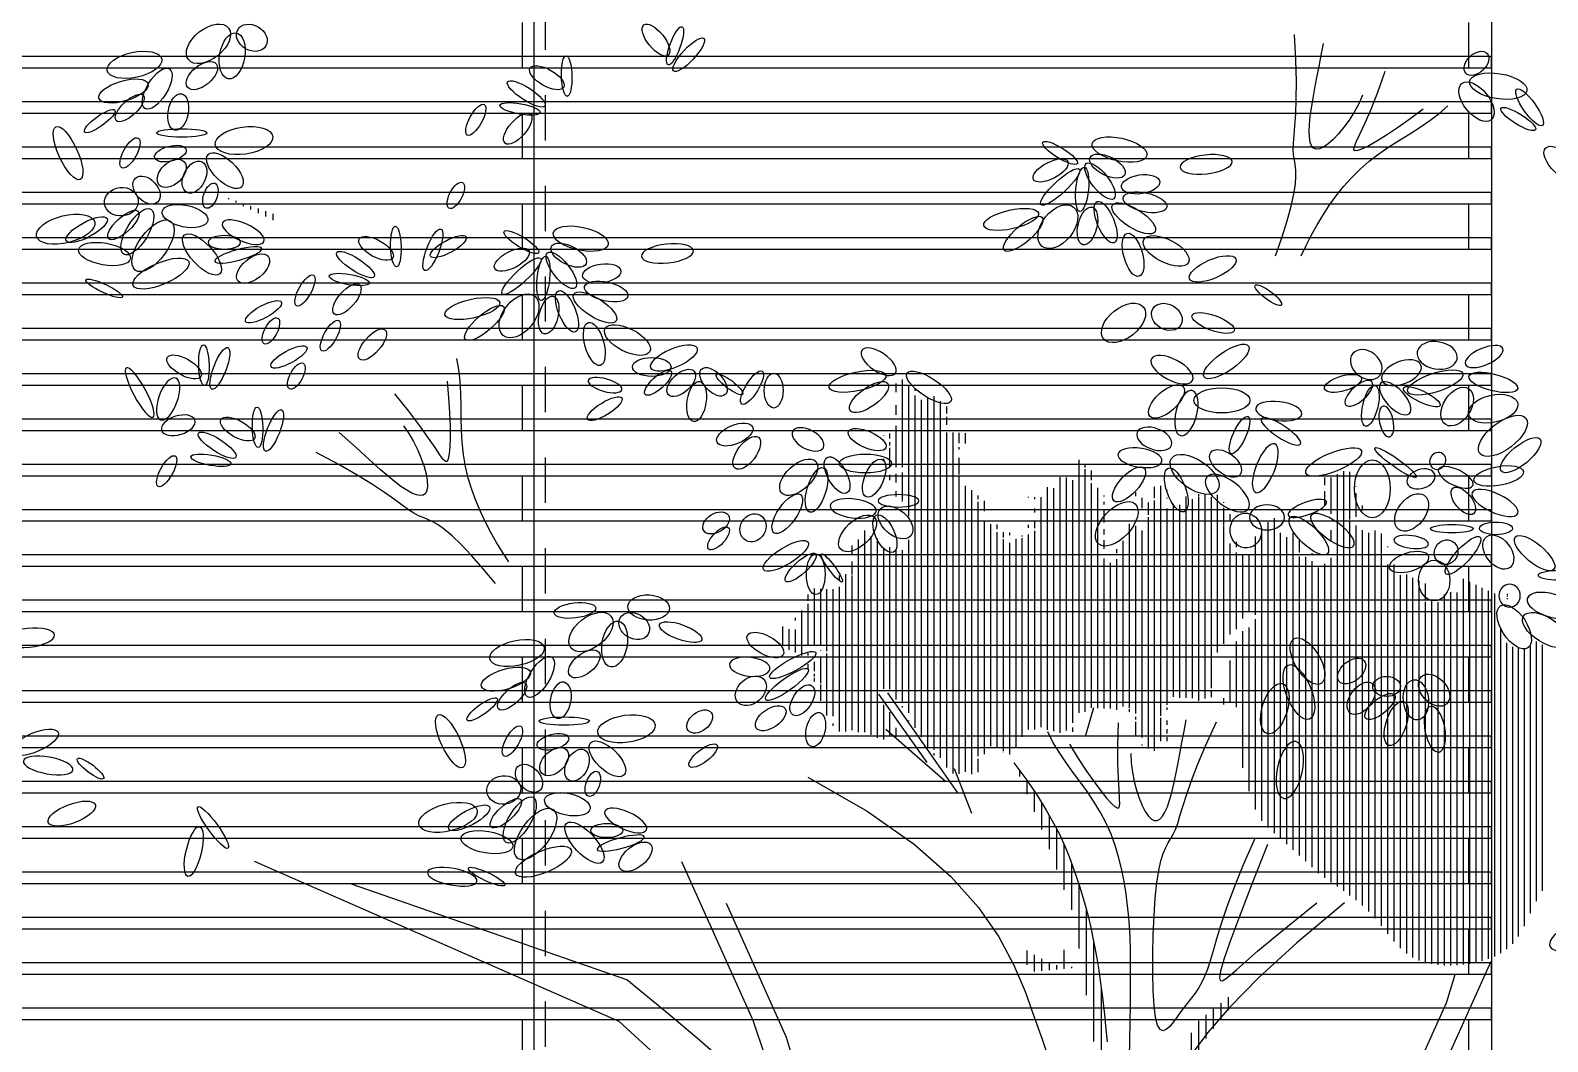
# Model space of a CAD drawing. Header units: millimetres. Extents: x 2056 to 4470, y 1400 to 3101.
# Drawn here: x 2098.763 to 2102.114, y 1444.528 to 1446.76 of the extents above; entities that cross this region are included whole.
import ezdxf

# ---------------------------------------------------------------- set-up
doc = ezdxf.new("R2010")
doc.units = ezdxf.units.MM
doc.linetypes.add('DOT', pattern=[0.25, 0, -0.25])
for name, color, linetype in [('A-253', 253, 'Continuous'), ('A-ANNO-GLAZ', 124, 'Continuous'), ('A-GLAZ', 5, 'Continuous'), ('A-LDSP-TREE', 74, 'Continuous'), ('A-PLAN-2', 4, 'Continuous')]:
    doc.layers.add(name, color=color, linetype=linetype)

# ---------------------------------------------------------------- blocks, each defined once
blk = doc.blocks.new('*X63')
at = {"color": 0}
for p, q in [((197.7, 16.95), (197.7, 17.0074)), ((197.7375, 16.9711), (197.7375, 17.0207)), ((197.6625, 16.929), (197.6625, 16.9863)), ((197.5875, 16.8869), (197.5875, 16.9443)), ((197.625, 16.908), (197.625, 16.9653)), ((197.5125, 16.8449), (197.5125, 16.9022)), ((197.55, 16.8659), (197.55, 16.9232)), ((197.4375, 16.8028), (197.4375, 16.8601)), ((197.475, 16.8238), (197.475, 16.8812)), ((197.3625, 16.7607), (197.3625, 16.8181)), ((197.4, 16.7818), (197.4, 16.8391)), ((197.2875, 16.7187), (197.2875, 16.776)), ((197.325, 16.7397), (197.325, 16.797)), ((197.25, 16.6977), (197.25, 16.755)), ((197.175, 16.6556), (197.175, 16.7129)), ((197.2125, 16.6766), (197.2125, 16.7339)), ((197.1, 16.6135), (197.1, 16.6709)), ((197.1375, 16.6346), (197.1375, 16.6919)), ((197.025, 16.5715), (197.025, 16.6288)), ((197.0625, 16.5925), (197.0625, 16.6498)), ((196.95, 16.5294), (196.95, 16.5867)), ((196.9875, 16.5504), (196.9875, 16.6078)), ((196.875, 16.4873), (196.875, 16.5447)), ((196.9125, 16.5084), (196.9125, 16.5657)), ((196.8375, 16.4663), (196.8375, 16.5236)), ((196.7625, 16.4242), (196.7625, 16.4816)), ((196.8, 16.4453), (196.8, 16.5026)), ((196.6875, 16.3822), (196.6875, 16.4395)), ((196.725, 16.4032), (196.725, 16.4605)), ((196.6125, 16.3401), (196.6125, 16.3974)), ((196.65, 16.3612), (196.65, 16.4185)), ((196.575, 16.3062), (196.575, 16.3739)), ((196.5375, 16.272), (196.5375, 16.3397)), ((196.5, 16.2378), (196.5, 16.3055)), ((196.4625, 16.2036), (196.4625, 16.2713)), ((196.3875, 16.1319), (196.3875, 16.2029)), ((196.425, 16.1694), (196.425, 16.2371)), ((196.35, 16.0938), (196.35, 16.1651)), ((196.3125, 16.0558), (196.3125, 16.127)), ((196.275, 16.0177), (196.275, 16.089)), ((196.2375, 15.9875), (196.2375, 16.0511)), ((196.2, 15.958), (196.2, 16.0216)), ((196.1625, 15.9285), (196.1625, 15.9921)), ((196.0875, 15.8482), (196.0875, 15.9331)), ((196.125, 15.899), (196.125, 15.9626)), ((196.05, 15.7895), (196.05, 15.8824)), ((196.0125, 15.7309), (196.0125, 15.8237)), ((195.975, 15.6722), (195.975, 15.7651)), ((195.9375, 15.6136), (195.9375, 15.7064)), ((195.9, 15.5549), (195.9, 15.6478)), ((195.8625, 15.4963), (195.8625, 15.5891)), ((195.825, 15.4376), (195.825, 15.5305)), ((195.7875, 15.379), (195.7875, 15.4718)), ((195.75, 15.3203), (195.75, 15.4131)), ((195.7125, 15.2617), (195.7125, 15.3545)), ((195.675, 15.203), (195.675, 15.2958)), ((195.6375, 15.1444), (195.6375, 15.2372)), ((195.6, 15.0857), (195.6, 15.1785)), ((195.5625, 15.0271), (195.5625, 15.1199))]:
    blk.add_line(p, q, dxfattribs=at)
blk = doc.blocks.new('E4', base_point=(655.182746, 222.149869))
blk.add_circle((656.700527, 222.149869), 1.51778)
blk = doc.blocks.new('TROPI')
for p, q in [((-2.0799, 8.6579), (-2.0799, 8.6604)), ((-2.0564, 8.6469), (-2.0564, 8.6523)), ((-2.033, 8.6359), (-2.033, 8.6441)), ((-2.0096, 8.6249), (-2.0096, 8.636)), ((-1.9861, 8.6139), (-1.9861, 8.6279)), ((-1.9627, 8.6029), (-1.9627, 8.6198)), ((-1.9392, 8.5919), (-1.9392, 8.6118)), ((0.0265, 8.049), (0.0265, 8.0767)), ((0.0464, 7.8122), (0.0464, 8.0891)), ((0.0663, 7.7058), (0.0663, 8.071)), ((0.0861, 8.0538), (0.0861, 8.0617)), ((0.0265, 7.9776), (0.0265, 8.0083)), ((0.0861, 6.9911), (0.0861, 8.0391)), ((0.106, 8.0222), (0.106, 8.0251)), ((0.106, 6.9616), (0.106, 8.0222)), ((0.1259, 6.9468), (0.1259, 8.0297)), ((0.1458, 8.0291), (0.1458, 8.0365)), ((0.1458, 6.9217), (0.1458, 8.0285)), ((0.1657, 8.0204), (0.1657, 8.0212)), ((0.1657, 6.8967), (0.1657, 8.0204)), ((0.1855, 7.9814), (0.1855, 8.0035)), ((0.1855, 7.9465), (0.1855, 7.9709)), ((-0.0133, 7.9117), (-0.0133, 7.9127)), ((0.0066, 7.903), (0.0066, 7.9193)), ((0.0265, 7.9273), (0.0265, 7.9427)), ((0.0265, 7.8128), (0.0265, 7.9268)), ((0.1855, 6.8656), (0.1855, 7.9221)), ((0.2054, 7.8499), (0.2054, 7.9215)), ((0.2253, 7.8883), (0.2253, 7.9209)), ((0.2452, 7.8877), (0.2452, 7.9203)), ((0.0066, 7.8812), (0.0066, 7.8919)), ((0.0066, 7.8134), (0.0066, 7.8737)), ((0.2253, 7.8686), (0.2253, 7.8757)), ((-0.0133, 7.8352), (-0.0133, 7.8385)), ((0.2054, 6.8472), (0.2054, 7.8482)), ((0.2253, 7.7895), (0.2253, 7.8421)), ((0.603, 7.0384), (0.603, 7.8356)), ((0.6229, 7.8113), (0.6229, 7.8229)), ((0.6229, 7.0414), (0.6229, 7.8061)), ((0.0066, 7.7721), (0.0066, 7.789)), ((0.0265, 7.764), (0.0265, 7.792)), ((0.0464, 7.7086), (0.0464, 7.796)), ((0.2253, 6.8461), (0.2253, 7.7825)), ((0.5434, 6.9832), (0.5434, 7.7811)), ((0.5633, 6.9826), (0.5633, 7.7805)), ((0.5832, 7.0145), (0.5832, 7.7718)), ((0.6428, 7.7782), (0.6428, 7.8018)), ((0.6428, 7.7717), (0.6428, 7.7782)), ((0.6428, 7.0535), (0.6428, 7.7619)), ((1.3585, 7.7723), (1.3585, 7.7731)), ((1.3784, 7.7562), (1.3784, 7.7806)), ((1.3983, 7.666), (1.3983, 7.78)), ((1.4181, 6.4904), (1.4181, 7.7905)), ((1.438, 6.4769), (1.438, 7.7999)), ((1.4579, 7.648), (1.4579, 7.7977)), ((1.4778, 7.7858), (1.4778, 7.7883)), ((0.0265, 7.7199), (0.0265, 7.7367)), ((0.2452, 6.8526), (0.2452, 7.7539)), ((0.2651, 7.7324), (0.2651, 7.7406)), ((0.2651, 6.8449), (0.2651, 7.7324)), ((0.2849, 7.7113), (0.2849, 7.7237)), ((0.444, 7.7169), (0.444, 7.719)), ((0.4639, 7.7113), (0.4639, 7.7184)), ((0.4838, 7.7096), (0.4838, 7.7178)), ((0.4838, 6.9931), (0.4838, 7.7096)), ((0.5036, 6.9925), (0.5036, 7.7497)), ((0.5235, 6.98), (0.5235, 7.7465)), ((0.6627, 7.7336), (0.6627, 7.7471)), ((0.6627, 7.5903), (0.6627, 7.7326)), ((0.6826, 7.72), (0.6826, 7.723)), ((0.782, 7.7212), (0.782, 7.7333)), ((0.8018, 7.6843), (0.8018, 7.7164)), ((0.8416, 7.7152), (0.8416, 7.7506)), ((0.8615, 7.0289), (0.8615, 7.7543)), ((0.8814, 7.7385), (0.8814, 7.7416)), ((0.8814, 7.714), (0.8814, 7.7164)), ((0.941, 7.0853), (0.941, 7.7204)), ((0.9609, 7.0847), (0.9609, 7.7117)), ((0.9808, 7.72), (0.9808, 7.7274)), ((0.9808, 7.076), (0.9808, 7.7185)), ((1.0006, 7.0835), (1.0006, 7.7268)), ((1.0205, 7.116), (1.0205, 7.718)), ((1.0404, 7.693), (1.0404, 7.7256)), ((1.3784, 7.6924), (1.3784, 7.7372)), ((1.4778, 7.7518), (1.4778, 7.7532)), ((1.4778, 7.6562), (1.4778, 7.7296)), ((0.0464, 7.7047), (0.0464, 7.7064)), ((0.0663, 7.6584), (0.0663, 7.7058)), ((0.2849, 6.9013), (0.2849, 7.7034)), ((0.3048, 7.6743), (0.3048, 7.7068)), ((0.4639, 7.6695), (0.4639, 7.6822)), ((0.6826, 7.6955), (0.6826, 7.7037)), ((0.6826, 7.6386), (0.6826, 7.6793)), ((0.8018, 7.6838), (0.8018, 7.6843)), ((0.8018, 7.6833), (0.8018, 7.6838)), ((0.8217, 7.6622), (0.8217, 7.7013)), ((0.8416, 6.9183), (0.8416, 7.7071)), ((0.8814, 7.0635), (0.8814, 7.6828)), ((0.9012, 7.0883), (0.9012, 7.6972)), ((0.9211, 7.0859), (0.9211, 7.6939)), ((1.0404, 7.2289), (1.0404, 7.693)), ((1.0603, 7.7006), (1.0603, 7.7027)), ((1.0603, 7.6296), (1.0603, 7.6843)), ((1.0802, 7.643), (1.0802, 7.6649)), ((1.4977, 7.6757), (1.4977, 7.6917)), ((-0.0729, 6.9771), (-0.0729, 7.6131)), ((0.3048, 6.9083), (0.3048, 7.6402)), ((0.3247, 6.9327), (0.3247, 7.6329)), ((0.3446, 7.6242), (0.3446, 7.6324)), ((0.3446, 7.6173), (0.3446, 7.6242)), ((0.444, 7.6212), (0.444, 7.6311)), ((0.4639, 7.6207), (0.4639, 7.6435)), ((0.4639, 6.9855), (0.4639, 7.6118)), ((0.6826, 7.6008), (0.6826, 7.6169)), ((0.7621, 7.0539), (0.7621, 7.6336)), ((0.782, 7.0358), (0.782, 7.6274)), ((0.8018, 6.9603), (0.8018, 7.6132)), ((0.8217, 6.926), (0.8217, 7.6556)), ((1.0603, 7.6028), (1.0603, 7.6273)), ((1.1796, 6.6979), (1.1796, 7.6201)), ((1.1994, 6.6772), (1.1994, 7.6398)), ((1.2193, 6.6593), (1.2193, 7.6523)), ((1.3983, 7.5816), (1.3983, 7.6136)), ((1.4579, 6.4627), (1.4579, 7.6416)), ((1.4778, 6.4475), (1.4778, 7.6289)), ((1.4977, 6.4309), (1.4977, 7.6142)), ((1.5374, 6.391), (1.5374, 7.613)), ((-0.1127, 7.5354), (-0.1127, 7.5661)), ((-0.0928, 6.9777), (-0.0928, 7.5848)), ((-0.053, 6.9684), (-0.053, 7.5954)), ((-0.0331, 7.1088), (-0.0331, 7.5877)), ((0.0663, 7.0381), (0.0663, 7.5837)), ((0.3446, 6.9266), (0.3446, 7.6079)), ((0.3645, 7.591), (0.3645, 7.6073)), ((0.3645, 6.9187), (0.3645, 7.5853)), ((0.3844, 7.5986), (0.3844, 7.6067)), ((0.3844, 6.9065), (0.3844, 7.5742)), ((0.4042, 6.9303), (0.4042, 7.5865)), ((0.4241, 7.5942), (0.4241, 7.5974)), ((0.4241, 6.9623), (0.4241, 7.5893)), ((0.444, 6.9861), (0.444, 7.6002)), ((0.6627, 7.0529), (0.6627, 7.5903)), ((0.6826, 7.5552), (0.6826, 7.5824)), ((0.7422, 7.0584), (0.7422, 7.5807)), ((1.0603, 7.2557), (1.0603, 7.6028)), ((1.0802, 7.2847), (1.0802, 7.5725)), ((1.1, 7.5609), (1.1, 7.5772)), ((1.1597, 7.551), (1.1597, 7.594)), ((1.2392, 6.6416), (1.2392, 7.6054)), ((1.2591, 6.624), (1.2591, 7.5924)), ((1.279, 6.6064), (1.279, 7.6045)), ((1.2989, 7.5437), (1.2989, 7.5838)), ((1.5175, 6.4123), (1.5175, 7.6055)), ((1.5573, 6.3668), (1.5573, 7.6032)), ((-0.0133, 7.1138), (-0.0133, 7.5569)), ((0.0066, 7.1132), (0.0066, 7.561)), ((0.0265, 7.08), (0.0265, 7.5496)), ((0.0464, 7.0752), (0.0464, 7.5508)), ((0.6826, 7.0523), (0.6826, 7.5246)), ((0.7223, 7.5411), (0.7223, 7.5541)), ((0.7223, 7.0481), (0.7223, 7.5229)), ((1.1, 7.3018), (1.1, 7.5441)), ((1.1199, 7.3356), (1.1199, 7.5368)), ((1.1398, 7.3562), (1.1398, 7.5353)), ((1.1597, 7.3475), (1.1597, 7.551)), ((1.2989, 6.5887), (1.2989, 7.5306)), ((1.3187, 6.5705), (1.3187, 7.5304)), ((1.3386, 7.5375), (1.3386, 7.5416)), ((1.3386, 6.5517), (1.3386, 7.5164)), ((1.3983, 6.5037), (1.3983, 7.5267)), ((1.5772, 7.5608), (1.5772, 7.563)), ((-0.1524, 7.4541), (-0.1524, 7.4707)), ((-0.1325, 6.9789), (-0.1325, 7.4756)), ((-0.1127, 7.4748), (-0.1127, 7.5157)), ((-0.1127, 6.9839), (-0.1127, 7.4707)), ((0.7024, 7.0517), (0.7024, 7.5116)), ((1.3585, 6.5332), (1.3585, 7.4962)), ((1.3784, 6.5175), (1.3784, 7.5079)), ((1.5772, 6.3414), (1.5772, 7.506)), ((1.5971, 6.3172), (1.5971, 7.5054)), ((1.6169, 6.2965), (1.6169, 7.4718)), ((1.6368, 6.2797), (1.6368, 7.4747)), ((-0.2319, 7.2506), (-0.2319, 7.4297)), ((-0.2121, 7.25), (-0.2121, 7.4291)), ((-0.1922, 7.2331), (-0.1922, 7.4285)), ((-0.1723, 7.0276), (-0.1723, 7.4279)), ((-0.1524, 6.9795), (-0.1524, 7.4355)), ((1.6567, 6.2666), (1.6567, 7.4641)), ((1.6766, 6.2572), (1.6766, 7.4542)), ((1.6965, 7.3923), (1.6965, 7.4462)), ((1.8157, 6.2445), (1.8157, 7.4611)), ((1.8356, 6.247), (1.8356, 7.4517)), ((1.8555, 6.2512), (1.8555, 7.4422)), ((1.8754, 6.2562), (1.8754, 7.4328)), ((1.8953, 6.2623), (1.8953, 7.4233)), ((-0.2518, 7.3918), (-0.2518, 7.4112)), ((-0.2518, 7.2512), (-0.2518, 7.3815)), ((1.6965, 6.2509), (1.6965, 7.3885)), ((1.7163, 6.2464), (1.7163, 7.3924)), ((1.7362, 6.2432), (1.7362, 7.3873)), ((1.7561, 6.2421), (1.7561, 7.4111)), ((1.776, 6.2417), (1.776, 7.4186)), ((1.7959, 6.2425), (1.7959, 7.4171)), ((1.8754, 7.3668), (1.8754, 7.375)), ((1.9151, 6.2705), (1.9151, 7.4139)), ((1.9549, 7.4106), (1.9549, 7.4133)), ((1.9549, 7.4052), (1.9549, 7.4077)), ((1.9549, 7.397), (1.9549, 7.3993)), ((-0.2916, 7.3294), (-0.2916, 7.338)), ((-0.2717, 7.3495), (-0.2717, 7.3609)), ((-0.2717, 7.3088), (-0.2717, 7.3495)), ((1.1597, 6.7335), (1.1597, 7.3336)), ((1.8157, 7.3279), (1.8157, 7.3442)), ((1.8157, 7.3204), (1.8157, 7.327)), ((1.8356, 7.311), (1.8356, 7.3354)), ((1.8555, 7.3511), (1.8555, 7.3538)), ((1.8555, 7.3104), (1.8555, 7.3276)), ((-0.3313, 7.278), (-0.3313, 7.3105)), ((-0.3313, 7.2535), (-0.3313, 7.278)), ((-0.3115, 7.2448), (-0.3115, 7.3018)), ((-0.2916, 7.2279), (-0.2916, 7.3012)), ((-0.2717, 7.2192), (-0.2717, 7.3088)), ((1.1199, 6.8644), (1.1199, 7.2961)), ((1.1398, 6.7917), (1.1398, 7.3071)), ((1.7362, 7.2758), (1.7362, 7.2958)), ((1.9339, 6.2804), (1.9339, 7.303)), ((-0.3115, 7.2367), (-0.3115, 7.2448)), ((-0.2121, 7.2337), (-0.2121, 7.2352)), ((1.1, 7.0561), (1.1, 7.2634)), ((1.3585, 7.2438), (1.3585, 7.252)), ((1.6965, 7.2256), (1.6965, 7.2565)), ((1.7163, 7.2496), (1.7163, 7.2497)), ((1.7163, 7.2331), (1.7163, 7.2396)), ((1.9526, 6.293), (1.9526, 7.2587)), ((1.9714, 6.3098), (1.9714, 7.2468)), ((1.9901, 6.3327), (1.9901, 7.2425)), ((2.0089, 6.3655), (2.0089, 7.2383)), ((2.0276, 6.4067), (2.0276, 7.2477)), ((2.0464, 6.4449), (2.0464, 7.2628)), ((2.0651, 6.477), (2.0651, 7.2521)), ((-0.2518, 7.2186), (-0.2518, 7.2267)), ((-0.2518, 7.1758), (-0.2518, 7.192)), ((-0.2319, 7.1692), (-0.2319, 7.1987)), ((-0.2121, 7.1314), (-0.2121, 7.2144)), ((-0.1922, 7.0703), (-0.1922, 7.225)), ((1.0802, 7.073), (1.0802, 7.2033)), ((1.3585, 7.2106), (1.3585, 7.2159)), ((1.6368, 7.1704), (1.6368, 7.1867)), ((-0.2319, 7.1529), (-0.2319, 7.161)), ((-0.2319, 7.1366), (-0.2319, 7.149)), ((1.5573, 7.1668), (1.5573, 7.1727)), ((-0.2319, 7.1105), (-0.2319, 7.1122)), ((-0.2319, 7.0877), (-0.2319, 7.09)), ((-0.2121, 7.0759), (-0.2121, 7.1279)), ((-0.0331, 6.9678), (-0.0331, 7.1062)), ((0.1241, 6.8817), (-0.0288, 7.097)), ((0.2206, 6.786), (-0.0006, 7.1014)), ((1.0205, 7.0872), (1.0205, 7.1073)), ((-0.1922, 7.0295), (-0.1922, 7.0703)), ((-0.0133, 6.9539), (-0.0133, 7.063)), ((0.0066, 7.0236), (0.0066, 7.0399)), ((0.0464, 7.055), (0.0464, 7.0596)), ((0.6491, 7.0535), (0.6235, 6.967)), ((0.7621, 7.0418), (0.7621, 7.0499)), ((0.8814, 7.0477), (0.8814, 7.0545)), ((1.0603, 7.0649), (1.0603, 7.0841)), ((1.1597, 7.0601), (1.1597, 7.0625)), ((-0.1723, 6.9968), (-0.1723, 7.0045)), ((0.0066, 6.9666), (0.0066, 7.0236)), ((0.0265, 6.9621), (0.0265, 6.9904)), ((0.0663, 7.0122), (0.0663, 7.0137)), ((0.5036, 6.9843), (0.5036, 6.9925)), ((0.5832, 7.0064), (0.5832, 7.0145)), ((0.5832, 6.9788), (0.5832, 6.9922)), ((0.782, 7.0168), (0.782, 7.0252)), ((0.782, 6.9679), (0.782, 7.0094)), ((0.8615, 6.9492), (0.8615, 7.0225)), ((0.8814, 7.0002), (0.8814, 7.0138)), ((-0.0331, 6.9597), (-0.0331, 6.9678)), ((0.1814, 6.8214), (-0.0067, 6.9861)), ((0.0464, 6.9648), (0.0464, 6.9654)), ((0.1259, 6.9305), (0.1259, 6.9468)), ((0.5434, 6.975), (0.5434, 6.9832)), ((0.8814, 6.9731), (0.8814, 6.9862)), ((0.8814, 6.9486), (0.8814, 6.961)), ((0.1458, 6.904), (0.1458, 6.9109)), ((0.3645, 6.9138), (0.3645, 6.9152)), ((0.8018, 6.9347), (0.8018, 6.938)), ((0.2649, 6.7207), (0.2106, 6.8621)), ((0.2849, 6.851), (0.2849, 6.8932)), ((0.3978, 6.8808), (0.438, 6.8256)), ((0.4158, 6.8379), (0.4158, 6.8561)), ((-0.2527, 6.8349), (-0.0657, 6.728)), ((0.438, 6.8256), (0.4717, 6.7761)), ((0.4392, 6.782), (0.4392, 6.8238)), ((0.4627, 6.7261), (0.4627, 6.7893)), ((0.4717, 6.7761), (0.4998, 6.7313)), ((0.4861, 6.6702), (0.4861, 6.7531)), ((-0.0657, 6.728), (0.0828, 6.6237)), ((0.4998, 6.7313), (0.523, 6.6906)), ((0.5095, 6.6084), (0.5095, 6.7142)), ((0.523, 6.6906), (0.5422, 6.6531)), ((0.533, 6.5445), (0.533, 6.6711)), ((0.0828, 6.6237), (0.1982, 6.5225)), ((0.5422, 6.6531), (0.5582, 6.6182)), ((0.5564, 6.4806), (0.5564, 6.6221)), ((0.5582, 6.6182), (0.5718, 6.5849)), ((-0.6516, 6.5695), (-0.4265, 6.0694)), ((0.5718, 6.5849), (0.5839, 6.5526)), ((0.5798, 6.4168), (0.5798, 6.5634)), ((0.1982, 6.5225), (0.2856, 6.4249)), ((0.5839, 6.5526), (0.595, 6.5205)), ((0.595, 6.5205), (0.6054, 6.4886)), ((-0.8238, 6.1966), (-1.6927, 6.4984)), ((0.6033, 6.2948), (0.6033, 6.4952)), ((0.6054, 6.4886), (0.6151, 6.4567)), ((-0.5108, 6.4383), (-0.3207, 6.0161)), ((0.2856, 6.4249), (0.3504, 6.3315)), ((0.6151, 6.4567), (0.6241, 6.4248)), ((0.6241, 6.4248), (0.6324, 6.393)), ((0.6267, 6.1484), (0.6267, 6.4149)), ((0.6324, 6.393), (0.6401, 6.3611)), ((0.7639, 6.3314), (0.7619, 6.368)), ((0.3504, 6.3315), (0.3976, 6.2427)), ((0.6401, 6.3611), (0.6471, 6.3292)), ((0.6471, 6.3292), (0.6534, 6.2971)), ((0.7651, 6.2935), (0.7639, 6.3314)), ((0.8355, 6.2775), (0.8369, 6.3386)), ((0.4392, 6.244), (0.4392, 6.2887)), ((0.4627, 6.2226), (0.4627, 6.2753)), ((0.5564, 6.2311), (0.5564, 6.2905)), ((0.6502, 6.002), (0.6502, 6.3137)), ((0.6534, 6.2971), (0.6592, 6.265)), ((0.7657, 6.2536), (0.7651, 6.2935)), ((0.8355, 6.2179), (0.8355, 6.2775)), ((0.3976, 6.2427), (0.4327, 6.1592)), ((0.4861, 6.2247), (0.4861, 6.2625)), ((0.5095, 6.2268), (0.5095, 6.251)), ((0.533, 6.229), (0.533, 6.2431)), ((0.5798, 6.2332), (0.5798, 6.2379)), ((0.6592, 6.265), (0.6644, 6.233)), ((0.6644, 6.233), (0.6691, 6.2015)), ((0.7658, 6.2111), (0.7657, 6.2536)), ((1.9018, 6.2543), (1.6767, 5.7542)), ((-0.7003, 6.0955), (-0.8238, 6.1966)), ((0.6691, 6.2015), (0.6733, 6.1708)), ((0.7656, 6.1655), (0.7658, 6.2111)), ((0.837, 6.1627), (0.8355, 6.2179)), ((1.7886, 6.2126), (1.761, 6.1232)), ((0.4327, 6.1592), (0.4608, 6.0814)), ((0.6733, 6.1708), (0.677, 6.1413)), ((0.6736, 5.8566), (0.6736, 6.1682)), ((0.677, 6.1413), (0.6803, 6.1132)), ((0.7651, 6.1161), (0.7656, 6.1655)), ((0.8401, 6.115), (0.837, 6.1627)), ((1.0746, 6.1007), (1.0746, 6.1419)), ((-0.6022, 6.0127), (-0.7003, 6.0955)), ((0.4608, 6.0814), (0.4862, 6.0091)), ((0.6803, 6.1132), (0.6832, 6.0869)), ((0.6832, 6.0869), (0.6858, 6.0627)), ((0.7644, 6.0627), (0.7651, 6.1161)), ((0.8447, 6.0777), (0.8401, 6.115)), ((1.0043, 6.0115), (1.0043, 6.0862)), ((1.0277, 6.042), (1.0277, 6.1047)), ((1.0512, 6.0714), (1.0512, 6.1233)), ((1.761, 6.1232), (1.5709, 5.7009)), ((-0.4265, 6.0694), (-0.3891, 5.9602)), ((0.6858, 6.0627), (0.6881, 6.0408)), ((0.6881, 6.0408), (0.6902, 6.0205)), ((0.7635, 6.0072), (0.7644, 6.0627)), ((0.8511, 6.053), (0.8447, 6.0777)), ((0.859, 6.0396), (0.8511, 6.053)), ((0.8681, 6.0359), (0.859, 6.0396)), ((0.8782, 6.0399), (0.8681, 6.0359)), ((0.9808, 5.9747), (0.9808, 6.0676)), ((-0.5263, 5.9468), (-0.6022, 6.0127)), ((-0.3207, 6.0161), (-0.3025, 5.9531)), ((0.4862, 6.0091), (0.5095, 5.9397)), ((0.6902, 6.0205), (0.6923, 6.0013)), ((0.7622, 5.9518), (0.7635, 6.0072)), ((0.9574, 5.938), (0.9574, 6.0298))]:
    blk.add_line(p, q)
for points in [[(1.2231, 8.4794), (1.2425, 8.536), (1.2593, 8.589), (1.2723, 8.6357), (1.2809, 8.674), (1.2856, 8.7047), (1.2873, 8.7293), (1.2867, 8.7493), (1.2848, 8.7664), (1.2824, 8.7819), (1.2802, 8.7974), (1.2791, 8.8144), (1.2797, 8.8345), (1.2816, 8.859), (1.2842, 8.8893), (1.2866, 8.9268), (1.2884, 8.973), (1.2888, 9.0291), (1.2872, 9.0966), (1.2828, 9.1768)], [(1.4977, 8.9852), (1.4857, 8.9583), (1.4714, 8.9321), (1.4556, 8.9072), (1.4388, 8.8841), (1.4216, 8.8635), (1.4047, 8.8459), (1.3887, 8.8318), (1.3742, 8.8218), (1.3618, 8.8164), (1.3515, 8.8154), (1.3433, 8.8188), (1.337, 8.8262), (1.3326, 8.8376), (1.33, 8.8526), (1.3292, 8.8712), (1.3301, 8.893), (1.3326, 8.9179), (1.3365, 8.9456), (1.3415, 8.9756), (1.3473, 9.0077), (1.3537, 9.0413), (1.3605, 9.0763), (1.3674, 9.1121), (1.3741, 9.1485)], [(1.689, 8.9411), (1.6464, 8.9098), (1.6076, 8.8826), (1.573, 8.8595), (1.5428, 8.8407), (1.5174, 8.8262), (1.4971, 8.8162), (1.4822, 8.8107), (1.473, 8.8098), (1.4696, 8.8139), (1.4718, 8.8236), (1.4788, 8.8402), (1.4903, 8.8646), (1.5056, 8.8979), (1.5243, 8.941), (1.5457, 8.9951), (1.5693, 9.0612)], [(1.3036, 8.4792), (1.3193, 8.5115), (1.3359, 8.5433), (1.3535, 8.575), (1.3724, 8.6065), (1.3927, 8.6375), (1.4145, 8.6678), (1.4378, 8.6972), (1.4628, 8.7254), (1.4897, 8.7521), (1.5184, 8.7772), (1.549, 8.8005), (1.581, 8.8223), (1.6137, 8.8432), (1.6466, 8.8638), (1.6789, 8.8845), (1.7101, 8.9058), (1.7395, 8.9282), (1.7664, 8.9523)], [(-1.1965, 7.5145), (-1.2159, 7.5447), (-1.2345, 7.5754), (-1.2524, 7.6069), (-1.2695, 7.6394), (-1.2855, 7.6729), (-1.3001, 7.7072), (-1.313, 7.7424), (-1.3241, 7.7785), (-1.3331, 7.8153), (-1.3395, 7.8529), (-1.3435, 7.8911), (-1.3455, 7.9298), (-1.3464, 7.9686), (-1.3469, 8.0074), (-1.3478, 8.0457), (-1.3498, 8.0834), (-1.3537, 8.1202), (-1.3603, 8.1558)], [(-1.391, 8.0838), (-1.3863, 8.0311), (-1.3832, 7.9838), (-1.3815, 7.9423), (-1.3811, 7.9067), (-1.3819, 7.8775), (-1.3839, 7.8549), (-1.387, 7.8393), (-1.391, 7.831), (-1.3962, 7.8303), (-1.4034, 7.8372), (-1.4139, 7.8518), (-1.4288, 7.8743), (-1.4493, 7.9046), (-1.4765, 7.943), (-1.5116, 7.9894), (-1.5557, 8.0439)], [(-1.528, 7.9432), (-1.5112, 7.919), (-1.4963, 7.8932), (-1.4832, 7.8667), (-1.4723, 7.8404), (-1.4636, 7.815), (-1.4573, 7.7914), (-1.4535, 7.7704), (-1.4525, 7.7529), (-1.4543, 7.7394), (-1.4589, 7.7302), (-1.4661, 7.7248), (-1.4757, 7.7233), (-1.4877, 7.7255), (-1.5019, 7.7311), (-1.5181, 7.74), (-1.5363, 7.7522), (-1.5563, 7.7672), (-1.5779, 7.7849), (-1.601, 7.8048), (-1.6253, 7.8264), (-1.6507, 7.8494), (-1.6771, 7.8734), (-1.7041, 7.8979), (-1.7317, 7.9225)], [(-1.2384, 7.4458), (-1.2767, 7.4918), (-1.3134, 7.5337), (-1.3465, 7.569), (-1.3747, 7.5963), (-1.3985, 7.6163), (-1.4187, 7.6305), (-1.4361, 7.6404), (-1.4516, 7.6477), (-1.4662, 7.6536), (-1.4805, 7.6598), (-1.4957, 7.6678), (-1.5125, 7.6787), (-1.5324, 7.6931), (-1.557, 7.711), (-1.5878, 7.7326), (-1.6263, 7.7581), (-1.674, 7.7876), (-1.7325, 7.8212), (-1.8034, 7.8592)], [(0.5725, 6.939), (0.6007, 6.8942), (0.6268, 6.8547), (0.6506, 6.8205), (0.6718, 6.7919), (0.6901, 6.7692), (0.7053, 6.7524), (0.7172, 6.7419), (0.7254, 6.7377), (0.73, 6.7402), (0.7316, 6.7501), (0.7311, 6.7681), (0.7294, 6.795), (0.7273, 6.8315), (0.7258, 6.8785), (0.7257, 6.9367), (0.7279, 7.0069)], [(0.7667, 6.9099), (0.768, 6.8804), (0.7717, 6.8509), (0.7773, 6.8219), (0.7845, 6.7943), (0.7929, 6.7688), (0.8022, 6.7462), (0.8119, 6.7272), (0.8217, 6.7126), (0.8313, 6.703), (0.8405, 6.6984), (0.8494, 6.6985), (0.858, 6.7031), (0.8663, 6.7121), (0.8742, 6.7251), (0.8817, 6.7421), (0.8889, 6.7627), (0.8957, 6.7868), (0.9022, 6.814), (0.9086, 6.8438), (0.9149, 6.8757), (0.9212, 6.9094), (0.9277, 6.9444), (0.9344, 6.9803), (0.9414, 7.0166)], [(0.8369, 6.3386), (0.8396, 6.3984), (0.8434, 6.4539), (0.8484, 6.5021), (0.8545, 6.5409), (0.8613, 6.5712), (0.8688, 6.5947), (0.8766, 6.6132), (0.8846, 6.6283), (0.8926, 6.6418), (0.9003, 6.6555), (0.9075, 6.6709), (0.9143, 6.6898), (0.9215, 6.7133), (0.9302, 6.7425), (0.9417, 6.7783), (0.9569, 6.8219), (0.9771, 6.8742), (1.0034, 6.9364), (1.0368, 7.0095)], [(0.7619, 6.368), (0.7591, 6.4038), (0.7554, 6.4394), (0.7506, 6.4754), (0.7445, 6.5116), (0.737, 6.5479), (0.7279, 6.5841), (0.7169, 6.62), (0.704, 6.6554), (0.6888, 6.6901), (0.6712, 6.7239), (0.6513, 6.7568), (0.6295, 6.7888), (0.6067, 6.8203), (0.5837, 6.8515), (0.5612, 6.8825), (0.54, 6.9138), (0.5208, 6.9454), (0.5046, 6.9778)], [(1.1586, 6.6442), (1.1213, 6.5591), (1.0916, 6.4859), (1.0684, 6.4234), (1.0505, 6.3703), (1.0367, 6.3256), (1.0258, 6.2881), (1.0167, 6.2566), (1.0082, 6.23), (0.9992, 6.2071), (0.9897, 6.1874), (0.9797, 6.17), (0.9693, 6.1544), (0.9584, 6.1399), (0.9473, 6.1258), (0.9358, 6.1114), (0.9241, 6.0962), (0.9123, 6.0798), (0.9006, 6.0637), (0.8891, 6.0498), (0.8782, 6.0399)], [(1.1981, 6.623), (1.1464, 6.4928), (1.1071, 6.3912), (1.0788, 6.3147), (1.06, 6.2601), (1.0496, 6.224), (1.0462, 6.2032), (1.0484, 6.1942), (1.0549, 6.1937), (1.0648, 6.1992), (1.0793, 6.2105), (1.1001, 6.2284), (1.1286, 6.2534), (1.1666, 6.2863), (1.2156, 6.3277), (1.2774, 6.3783), (1.3534, 6.4387)], [(-1.9994, 6.5705), (-0.8493, 6.0658), (-0.6101, 5.8475), (-0.4246, 5.6593), (-0.2286, 5.5052), (0.5684, 4.5404)], [(1.4408, 6.4387), (1.2902, 6.3129), (1.1705, 6.2038), (1.0778, 6.1097), (1.0079, 6.0291), (0.9568, 5.9604), (0.9203, 5.9021), (0.8946, 5.8526), (0.8754, 5.8103)]]:
    blk.add_lwpolyline(points)
at = {"zscale": 0.01988043750000001}
for p, xscale, yscale, rotation in [((-2.0803, 9.1972), 0.05310647353068751, 0.0313247306295, 218.1837589999981), ((-2.0513, 9.192), 0.03379503403237501, 0.02610394881806251, 330.026235999998), ((-0.6932, 9.1117), 0.04023218053181252, 0.01740261929175001, 128.8906472191145), ((-0.6936, 9.0808), 0.04224378260025002, 0.01087664699756251, 69.8299142191145), ((-2.0562, 9.1815), 0.04827862856643751, 0.02610394881806251, 260.163373999998), ((-0.6764, 9.0617), 0.04626700661756251, 0.01305196446881251, 46.96895821911455), ((-2.2911, 9.0997), 0.05793433837537502, 0.0261039488180625, 192.2038209999981), ((-2.1189, 9.0841), 0.03862289887706252, 0.02088314712618751, 219.0434519999981), ((-1.0117, 8.9818), 0.04224378260025002, 0.01087664699756251, 91.61601113788166), ((1.8233, 9.0548), 0.03017413042875, 0.01957795664343751, 42.82754099999804), ((-2.3346, 9.0214), 0.0531064735306875, 0.02088314712618751, 196.4320429999981), ((-2.267, 9.0684), 0.04827862856643751, 0.02088314712618751, 238.346497999998), ((-1.0228, 9.0106), 0.04023218053181252, 0.01740261929175001, 150.6767441378817), ((1.8354, 9.0287), 0.06034828073793751, 0.0261039488180625, 350.7864089999981), ((-2.3491, 8.9849), 0.03862289887706251, 0.01566236531475, 222.827540999998), ((-1.0819, 8.9515), 0.04626700661756251, 0.01305196446881251, 147.2117459187653), ((1.8112, 9.0222), 0.04827862856643751, 0.02610394881806251, 308.7100689999981), ((2.0653, 8.8897), 0.04626700661756251, 0.0130519644688125, 125.4256489999981), ((-2.2284, 8.9901), 0.03862289887706251, 0.02088314712618751, 259.5216839999981), ((-1.2737, 8.9557), 0.03620895651450001, 0.0130519644688125, 240.976609999998), ((-1.0976, 8.9312), 0.04224378260025002, 0.0108766469975625, 170.0727019187653), ((2.0432, 8.8766), 0.04224378260025002, 0.01087664699756251, 148.2866049999981), ((-2.4392, 8.9379), 0.03862289887706252, 0.0104415835033125, 215.7887719999981), ((-1.1281, 8.9261), 0.04023218053181252, 0.01740261929175001, 229.1334349187653), ((-2.6251, 8.8861), 0.06034828073793751, 0.01957795664343752, 294.814358999998), ((-2.3652, 8.8504), 0.035404315687125, 0.01392211133775, 240.976609999998), ((-2.1483, 8.8665), 0.0523018327033125, 0.008701309645875002, 179.999999999998), ((-2.1222, 8.8296), 0.06034828073793752, 0.02827926628931251, 8.028634999998038), ((0.6441, 8.8327), 0.05833665878906252, 0.02392861146637501, 347.7961789999981), ((-2.2139, 8.8139), 0.033795034032375, 0.01566236531475, 194.438522999998), ((-2.1447, 8.7982), 0.04827862856643751, 0.02262342098362501, 316.213825999998), ((0.5979, 8.7696), 0.04224378260025002, 0.01087664699756251, 148.2866049999981), ((0.6381, 8.7892), 0.04023218053181252, 0.01957795664343752, 333.4761320000096), ((2.075, 8.8188), 0.04827862856643751, 0.02262342098362501, 316.213825999998), ((-2.2204, 8.7756), 0.03540431568712501, 0.02262342098362501, 223.1433109999981), ((-2.164, 8.7756), 0.03540431568712502, 0.02262342098362501, 243.9151459999981), ((0.5677, 8.7762), 0.04023218053181251, 0.01740261929175, 207.3473379999981), ((0.6039, 8.7522), 0.05431345465218752, 0.0130519644688125, 222.827540999998), ((0.62, 8.7588), 0.04626700661756251, 0.01305196446881251, 264.1335219999981), ((0.626, 8.7696), 0.04626700661756251, 0.01740261929175, 308.1683149999981), ((1.086, 8.7763), -0.05431345465218752, 0.01957795664343751, 6.309894999998103), ((-2.304, 8.6486), 0.03379503403237501, 0.02262342098362501, 132.7607359999981), ((-2.1238, 8.7077), 0.0273578875329375, 0.01392211133775, 250.5935989999981), ((-1.342, 8.71), 0.03017413042875001, 0.01305196446881251, 242.1470529999981), ((0.7367, 8.6957), 0.04023218053181251, 0.01957795664343751, 8.204645999998085), ((-2.3652, 8.6555), 0.03540431568712501, 0.02958447665250001, 186.3288949999981), ((0.7427, 8.6631), 0.0462670066175625, 0.01957795664343751, 347.246730999998), ((-2.5024, 8.5859), 0.06235988280637502, 0.02827926628931251, 194.0120239999981), ((-2.4634, 8.5964), 0.04827862856643753, 0.01566236531475, 208.399807999998), ((-2.3652, 8.619), 0.04184146218656251, 0.01566236531475, 222.459137999998), ((-2.325, 8.626), 0.05471577506587501, 0.02262342098362501, 238.8413139999981), ((-2.2896, 8.619), 0.04827862856643751, 0.02262342098362501, 348.4841919999981), ((0.4752, 8.613), 0.05833665878906251, 0.01957795664343751, 192.6113949999981), ((0.4872, 8.6), 0.05230183270331251, 0.01740261929175, 220.618106999998), ((0.5858, 8.6326), 0.0523018327033125, 0.03262992111225001, 231.1965409999981), ((0.6441, 8.6326), 0.04023218053181252, 0.01957795664343751, 256.4373239999981), ((0.6602, 8.65), 0.04626700661756251, 0.01740261929175, 292.593763999998), ((0.7085, 8.6391), 0.05230183270331251, 0.01957795664343751, 327.875192999998), ((-2.2622, 8.5877), 0.06276220322006253, 0.02958447665250001, 233.8684489999981), ((-1.9685, 8.5239), -0.04731305559750001, 0.01827276616068751, 335.7447179999998), ((-1.5505, 8.4438), 0.04224378260025002, 0.01087664699756251, 91.61601113788166), ((-1.4609, 8.4325), 0.04626700661756251, 0.0130519644688125, 68.75505513788173), ((-1.1019, 8.4887), 0.04224378260025002, 0.01087664699756251, 148.2866049999981), ((-1.0557, 8.5518), 0.05833665878906252, 0.02392861146637501, 347.7961789999981), ((-2.5535, 8.4989), 0.054715775065875, 0.02262342098362501, 350.140791999998), ((-2.2204, 8.5442), 0.05471577506587501, 0.02262342098362501, 312.760735999998), ((-2.1447, 8.5215), -0.03379503403237501, 0.01392211133775, 179.999999999998), ((-1.5616, 8.4726), 0.04023218053181252, 0.01740261929175001, 150.6767441378817), ((-1.3305, 8.5387), 0.04224378260025002, 0.01305196446881251, 208.399807999998), ((-1.0617, 8.5083), 0.04023218053181252, 0.01957795664343752, 333.4761320000096), ((-0.6138, 8.4954), -0.05431345465218752, 0.01957795664343751, 6.309894999998103), ((0.7548, 8.5499), 0.04626700661756251, 0.01957795664343751, 285.505153999998), ((0.8071, 8.5304), 0.0523018327033125, 0.02392861146637501, 333.028995999998), ((-2.2059, 8.4606), 0.06276220322006253, 0.02262342098362501, 203.1479289999974), ((-1.9753, 8.5019), -0.05069255104856252, 0.0109636636725, 15.12809499999808), ((-1.955, 8.4776), 0.04055404481493752, 0.02192730746456251, 219.0434519999981), ((-1.6207, 8.4135), 0.04626700661756251, 0.01305196446881251, 147.2117459187653), ((-1.1321, 8.4952), 0.04023218053181251, 0.01740261929175, 207.3473379999981), ((-1.0959, 8.4713), 0.05431345465218752, 0.0130519644688125, 222.827540999998), ((-1.0798, 8.4778), 0.04626700661756251, 0.01305196446881251, 264.1335219999981), ((-1.0738, 8.4887), 0.04626700661756251, 0.01740261929175, 308.1683149999981), ((0.9519, 8.4064), 0.0523018327033125, 0.01957795664343751, 23.39113399999732), ((-1.8125, 8.4177), 0.03620895651450001, 0.0130519644688125, 240.976609999998), ((-1.6364, 8.3932), 0.04224378260025002, 0.0108766469975625, 170.0727019187653), ((-0.9631, 8.4147), 0.04023218053181251, 0.01957795664343751, 8.204645999998085), ((-2.4151, 8.3492), 0.0418414621865625, 0.008701309645875, 154.8921570000015), ((-1.6669, 8.388), 0.04023218053181252, 0.01740261929175001, 229.1334349187653), ((-1.114, 8.3516), 0.0523018327033125, 0.03262992111225001, 231.1965409999981), ((-1.0396, 8.369), 0.04626700661756251, 0.01740261929175, 292.593763999998), ((-0.9913, 8.3582), 0.05230183270331251, 0.01957795664343751, 327.875192999998), ((-0.9571, 8.3821), 0.0462670066175625, 0.01957795664343751, 347.246730999998), ((1.2416, 8.3237), 0.03419735444606251, 0.008701309645875002, 143.1795369999981), ((-1.9136, 8.3331), 0.04224378260025002, 0.01305196446881251, 208.399807999998), ((-1.2247, 8.3321), 0.05833665878906251, 0.01957795664343751, 192.6113949999981), ((-1.2126, 8.319), 0.05230183270331251, 0.01740261929175, 220.618106999998), ((-1.0557, 8.3516), 0.04023218053181252, 0.01957795664343751, 256.4373239999981), ((0.8068, 8.3174), 0.05310647353068751, 0.0313247306295, 218.1837589999981), ((0.8357, 8.3122), 0.03379503403237501, 0.02610394881806251, 330.026235999998), ((-1.9252, 8.2828), 0.03017413042875001, 0.01305196446881251, 242.1470529999981), ((-1.7324, 8.2753), 0.03620895651450001, 0.0130519644688125, 240.976609999998), ((0.9596, 8.2913), 0.04666932703125001, 0.01566236531475, 340.177670999998), ((-1.5867, 8.2456), 0.04023218053181252, 0.01740261929175001, 229.1334349187653), ((-0.945, 8.269), 0.04626700661756251, 0.01957795664343751, 285.505153999998), ((-0.8927, 8.2494), 0.0523018327033125, 0.02392861146637501, 333.028995999998), ((-2.1562, 8.07), 0.04224378260025002, 0.01087664699756251, 91.61601113788166), ((-2.1331, 8.0587), 0.04626700661756251, 0.0130519644688125, 68.75505513788173), ((-1.8335, 8.1907), 0.04224378260025002, 0.01305196446881251, 208.399807999998), ((-0.7479, 8.1254), 0.0523018327033125, 0.01957795664343751, 23.39113399999732), ((0.0239, 8.1091), -0.04224378260025001, 0.01957795664343751, 325.9465339999981), ((0.9975, 8.0971), 0.05632505672062504, 0.01957795664343752, 34.80615999999804), ((1.5519, 8.1017), -0.03620895651450002, 0.0274091393008125, 320.9565479999981), ((1.7961, 8.1537), -0.04224378260025002, 0.02827926628931251, 349.783194999998), ((1.8222, 8.1363), -0.04224378260025, 0.01740261929175, 203.1479289999974), ((-2.1673, 8.0988), 0.04023218053181252, 0.01740261929175001, 150.6767441378817), ((-1.845, 8.1404), 0.03017413042875001, 0.01305196446881251, 242.1470529999981), ((-0.6842, 8.1287), 0.04023218053181252, 0.01957795664343751, 179.999999999998), ((-0.5877, 8.1221), 0.03620895651450002, 0.01957795664343752, 312.760735999998), ((0.9613, 8.0863), -0.04827862856643751, 0.02175329399512501, 332.4332329999981), ((1.5591, 8.086), -0.04345076372175001, 0.023493547972125, 201.585212999998), ((-2.3185, 7.97), -0.05833665878906251, 0.0130519644688125, 298.3434654556696), ((-2.2949, 7.9616), -0.04626700661756253, 0.01957795664343752, 250.0359484556697), ((-0.8391, 8.0569), -0.03620895651450002, 0.01305196446881251, 344.8719049999981), ((-0.6842, 8.1156), 0.03620895651450002, 0.01305196446881251, 222.0237879999981), ((-0.6118, 8.1156), 0.03620895651450001, 0.01957795664343751, 222.827540999998), ((-0.4582, 8.0427), 0.03419735444606251, 0.008701309645875002, 143.1795369999981), ((-0.3966, 8.1156), 0.04023218053181252, 0.0130519644688125, 238.346497999998), ((-0.3604, 8.1091), 0.03620895651450002, 0.01957795664343751, 270), ((-0.0063, 8.1026), 0.06034828073793751, 0.01957795664343751, 192.2038209999981), ((-0.0003, 8.0765), 0.04827862856643751, 0.01957795664343751, 215.7887719999981), ((0.0601, 8.1091), 0.05431345465218752, 0.01957795664343751, 327.0231869999981), ((0.9311, 8.0667), 0.04626700661756251, 0.02175329399512501, 221.775050999998), ((1.4939, 8.0939), 0.03982986011812501, 0.01566236531475, 196.4320429999981), ((1.5265, 8.0821), -0.03620895651450001, 0.01566236531475, 42.02378799999803), ((1.5555, 8.0782), -0.04345076372175002, 0.01957795664343752, 132.760735999998), ((1.8142, 8.108), 0.06034828073793752, 0.01957795664343752, 197.9739019999981), ((1.9872, 8.0602), 0.0523018327033125, 0.01740261929175, 165.7243599999981), ((-0.8391, 8.0308), 0.04224378260025003, 0.01305196446881251, 211.7133949999981), ((-0.5937, 8.083), 0.04224378260025001, 0.01957795664343751, 261.2383429999981), ((0.923, 7.9122), -0.0482786285664375, 0.021753293995125, 255.2000279999981), ((1.1423, 8.0232), 0.05833665878906252, 0.02610394881806251, 179.999999999998), ((1.5374, 8.0704), 0.04345076372175002, 0.01566236531475001, 256.7155559999981), ((1.6267, 8.0625), 0.04224378260025002, 0.0117467739860625, 334.3302890000037), ((1.8323, 8.0602), 0.04425540454912503, 0.02827926628931251, 237.3724959999981), ((1.9872, 8.0145), 0.05230183270331252, 0.02827926628931251, 192.7532689999981), ((-1.9869, 7.8742), 0.04224378260025002, 0.01087664699756251, 91.61601113788166), ((-1.9639, 7.8628), 0.04626700661756251, 0.0130519644688125, 68.75505513788173), ((1.1604, 7.9981), -0.04827862856643751, 0.01957795664343751, 173.1485199999981), ((1.5627, 8.0051), -0.03258807279131251, 0.014357174832, 101.6124699999981), ((2.0133, 7.9666), 0.06034828073793752, 0.02827926628931251, 217.1246699999981), ((-2.2914, 7.9286), -0.03620895651450001, 0.01957795664343751, 197.0074304556697), ((-1.9981, 7.903), 0.04023218053181252, 0.01740261929175001, 150.6767441378817), ((-0.4267, 7.9394), 0.04023218053181252, 0.01957795664343752, 202.9357269999975), ((-0.2035, 7.8741), -0.03620895651450001, 0.01957795664343751, 331.6001919999981), ((-0.0063, 7.8741), 0.04224378260025002, 0.01740261929175, 156.6088659999988), ((0.8949, 7.8818), -0.03822057846337501, 0.02175329399512501, 339.5499079999981), ((1.1363, 7.972), 0.04224378260025002, 0.0130519644688125, 245.185640999998), ((1.1785, 7.9655), -0.0482786285664375, 0.0130519644688125, 147.0231869999981), ((-2.0572, 7.8439), 0.04626700661756251, 0.01305196446881251, 147.2117459187653), ((-0.4086, 7.9068), 0.04023218053181251, 0.01957795664343751, 233.181566999998), ((2.0576, 7.9014), 0.05230183270331248, 0.01957795664343751, 219.5888169999981), ((-2.249, 7.848), 0.03620895651450001, 0.0130519644688125, 240.976609999998), ((-2.0729, 7.8235), 0.04224378260025002, 0.0108766469975625, 170.0727019187653), ((-0.2276, 7.8306), 0.04827862856643751, 0.02610394881806251, 222.827540999998), ((-0.1914, 7.8437), 0.04224378260025003, 0.01957795664343752, 299.0233899999981), ((0.0118, 7.8241), 0.05431345465218752, 0.01957795664343751, 179.999999999998), ((0.8647, 7.8317), -0.04626700661756251, 0.01957795664343751, 351.2181459999981), ((0.8949, 7.8405), 0.05833665878906252, 0.030454603641, 325.1938399999981), ((1.1121, 7.7904), 0.038220578463375, 0.02175329399512501, 143.728832999998), ((1.1604, 7.7328), -0.05431345465218752, 0.01957795664343751, 248.3807699999981), ((1.4943, 7.8644), 0.06235988280637501, 0.01957795664343751, 201.883262999998), ((1.5366, 7.8731), 0.05230183270331251, 0.008701309645875004, 324.737360999998), ((1.7196, 7.8094), -0.01810447825725001, 0.01631496055612501, 236.5541539999981), ((-0.2035, 7.8111), 0.04827862856643752, 0.01957795664343751, 252.868293999998), ((-0.0184, 7.8372), 0.04224378260025001, 0.01957795664343751, 247.2012569999981), ((0.8084, 7.81), 0.0462670066175625, 0.01957795664343751, 227.2392639999981), ((0.8848, 7.81), 0.04827862856643752, 0.01957795664343751, 289.892860999998), ((1.1363, 7.6805), -0.05431345465218753, 0.02610394881806251, 322.3168019999981), ((1.5285, 7.8361), 0.06034828073793751, 0.03698057593518751, 270), ((1.7257, 7.7899), -0.03017413042875001, 0.01957795664343751, 17.97390199999812), ((1.7377, 7.8062), -0.03922636955737502, 0.01631496055612501, 154.3302890000037), ((2.0053, 7.7991), 0.0523018327033125, 0.01957795664343751, 190.216804999998), ((1.8484, 7.6664), 0.03419735444606251, 0.01740261929175, 129.4198419999981), ((1.9872, 7.6664), -0.0523018327033125, 0.01957795664343751, 335.1345550000009), ((-0.2759, 7.7262), 0.04827862856643752, 0.01957795664343752, 235.256620999998), ((-0.0365, 7.674), -0.04827862856643751, 0.01957795664343751, 353.1485199999981), ((-0.0244, 7.6805), 0.04224378260025001, 0.0261039488180625, 319.1365939999981), ((-0.0305, 7.7066), -0.04224378260025002, 0.01305196446881251, 179.999999999998), ((0.7802, 7.6969), 0.05632505672062501, 0.03045460364099999, 227.2392639999981), ((1.263, 7.661), -0.04224378260025002, 0.01305196446881251, 199.8223289999981), ((1.6935, 7.723), 0.04425540454912502, 0.02827926628931251, 231.9578629999981), ((-0.5032, 7.661), 0.03017413042875002, 0.01957795664343752, 211.713394999998), ((-0.4026, 7.661), 0.03017413042875001, 0.02610394881806251, 239.9737509999981), ((-0.0425, 7.6544), 0.04827862856643751, 0.0261039488180625, 223.4169609999981), ((-0.0365, 7.661), 0.04224378260025002, 0.01957795664343752, 294.814358999998), ((1.1242, 7.6675), 0.03620895651450002, 0.03262992111225001, 275.283332999998), ((1.2509, 7.6544), -0.03620895651450002, 0.02610394881806251, 359.9999999999981), ((1.269, 7.6544), 0.05431345465218752, 0.01957795664343751, 315.7767139999981), ((1.3354, 7.661), -0.05431345465218753, 0.01957795664343752, 144.211227999998), ((-0.5032, 7.6218), 0.03017413042875, 0.0130519644688125, 227.2392639999981), ((1.8464, 7.6186), 0.04425540454912501, 0.008701309645875002, 179.999999999998), ((1.8886, 7.5935), 0.04023218053181251, 0.0261039488180625, 307.618386999998), ((1.8665, 7.6196), 0.03419735444606251, 0.01305196446881251, 359.9999999999981), ((1.9791, 7.5925), 0.05230183270331249, 0.01957795664343751, 320.245082999998), ((-0.2517, 7.5761), 0.05431345465218752, 0.01740261929175, 211.499389999998), ((1.7056, 7.5696), -0.03620895651450003, 0.01305196446881251, 352.301793999998), ((1.7297, 7.5631), 0.02413930434300001, 0.02610394881806251, 329.366478999998), ((1.8685, 7.5925), 0.05230183270331249, 0.0152273018205, 227.2392639999981), ((-0.2276, 7.5391), 0.04224378260025002, 0.01305196446881251, 222.0237879999981), ((-0.2276, 7.5391), 0.04224378260025002, 0.01957795664343751, 270), ((-0.2095, 7.5391), 0.03620895651450002, 0.006525992174625004, 306.493681999998), ((1.7056, 7.5326), 0.04224378260025001, 0.01957795664343751, 197.169464999998), ((1.7237, 7.5196), 0.04224378260025002, 0.03262992111225001, 270), ((2.1839, 7.4719), 0.04345076372175002, 0.0104415835033125, 179.999999999998), ((1.9952, 7.4076), -0.02212770227456251, 0.02392861146637501, 359.9999999999981), ((2.0174, 7.3989), -0.05230183270331253, 0.02392861146637502, 163.8002579999981), ((-0.922, 7.3688), 0.04345076372175002, 0.01566236531475, 186.851479999998), ((-0.8737, 7.3427), 0.05310647353068751, 0.0313247306295, 218.1837589999981), ((-0.8206, 7.374), 0.04345076372175003, 0.02610394881806252, 356.6844769999981), ((1.9329, 7.376), 0.05230183270331251, 0.02610394881806251, 302.9156539999981), ((2.0053, 7.3434), 0.05431345465218753, 0.0261039488180625, 327.5391449999981), ((-0.8496, 7.3271), 0.04827862856643751, 0.02610394881806251, 260.163373999998), ((-0.8448, 7.3375), 0.03379503403237501, 0.02610394881806251, 330.026235999998), ((-0.7208, 7.3166), 0.04666932703125001, 0.01566236531475, 340.177670999998), ((-2.6297, 7.2837), -0.05431345465218752, 0.01957795664343751, 6.309894999998103), ((-1.0845, 7.2453), 0.05793433837537502, 0.0261039488180625, 192.2038209999981), ((-0.3302, 7.2215), 0.04224378260025001, 0.01957795664343751, 151.6001919999981), ((1.2811, 7.2716), 0.05431345465218753, 0.02610394881806251, 301.251860999998), ((-1.0604, 7.2139), 0.04827862856643751, 0.02088314712618751, 238.346497999998), ((-0.9123, 7.2296), 0.03862289887706252, 0.02088314712618751, 219.0434519999981), ((-0.2276, 7.2281), 0.05431345465218754, 0.01305196446881251, 208.399807999998), ((-1.128, 7.167), 0.0531064735306875, 0.02088314712618751, 196.4320429999981), ((-0.3724, 7.1759), -0.04224378260025002, 0.01957795664343751, 353.1485199999981), ((-0.2517, 7.1759), 0.05431345465218753, 0.01305196446881251, 215.7887719999981), ((1.263, 7.1889), 0.06034828073793751, 0.0261039488180625, 291.619229999998), ((1.5028, 7.2025), 0.03379503403237501, 0.02088314712618751, 219.4855929999981), ((-1.1425, 7.1304), 0.03862289887706251, 0.01566236531475, 222.827540999998), ((-1.0218, 7.1356), 0.03862289887706251, 0.02088314712618751, 259.5216839999981), ((-0.3905, 7.1432), 0.03620895651450001, 0.02610394881806251, 220.241341999998), ((-0.2397, 7.1237), 0.03620895651450002, 0.01957795664343752, 236.554153999998), ((1.2449, 7.1302), 0.05431345465218752, 0.02610394881806251, 252.868293999998), ((1.5285, 7.1311), 0.03862289887706251, 0.02262342098362501, 233.5063179999981), ((1.6175, 7.1213), 0.02896716918768751, 0.02088314712618751, 179.999999999998), ((1.6593, 7.1422), 0.0418414621865625, 0.0261039488180625, 275.866477999998), ((1.6834, 7.1526), 0.03862289887706252, 0.02610394881806251, 312.760735999998), ((-1.2326, 7.0834), 0.03862289887706252, 0.0104415835033125, 215.7887719999981), ((1.5981, 7.0952), 0.03862289887706252, 0.01566236531475, 219.0434519999981), ((-1.4185, 7.0317), 0.06034828073793751, 0.01957795664343752, 294.814358999998), ((-0.9156, 6.9751), 0.06034828073793752, 0.02827926628931251, 8.028634999998038), ((-0.5575, 7.0388), 0.03017413042875001, 0.01957795664343752, 217.6831979999981), ((-0.3242, 7.0519), 0.03620895651450002, 0.01957795664343751, 214.0534659999981), ((-0.2155, 7.0388), 0.03620895651450002, 0.01957795664343752, 256.9827939999981), ((1.6271, 7.0743), 0.04827862856643751, 0.02088314712618751, 251.4138349999981), ((1.7124, 7.0586), -0.04827862856643751, 0.02088314712618752, 100.478315999998), ((-2.7638, 6.9138), 0.0523018327033125, 0.01957795664343751, 23.39113399999732), ((-1.1586, 6.996), 0.035404315687125, 0.01392211133775, 240.976609999998), ((-0.9418, 7.0121), 0.0523018327033125, 0.008701309645875002, 179.999999999998), ((-1.0138, 6.9212), 0.03540431568712501, 0.02262342098362501, 223.1433109999981), ((-1.0073, 6.9594), 0.033795034032375, 0.01566236531475, 194.438522999998), ((-0.9381, 6.9438), 0.04827862856643751, 0.02262342098362501, 316.213825999998), ((-0.5394, 6.9366), 0.03620895651450002, 0.01305196446881251, 217.6831979999981), ((1.2871, 6.9475), -0.06034828073793751, 0.0261039488180625, 77.95371199999802), ((-2.7277, 6.8863), -0.05230183270331248, 0.01740261929175, 169.7831949999981), ((-2.4742, 6.8311), 0.03419735444606251, 0.008701309645875002, 143.1795369999981), ((-0.9574, 6.9212), 0.03540431568712502, 0.02262342098362501, 243.9151459999981), ((-1.1586, 6.8011), 0.03540431568712501, 0.02958447665250001, 186.3288949999981), ((-1.0975, 6.7941), 0.03379503403237501, 0.02262342098362501, 132.7607359999981), ((-0.9172, 6.8533), 0.0273578875329375, 0.01392211133775, 250.5935989999981), ((-1.083, 6.7645), 0.04827862856643751, 0.02262342098362501, 348.4841919999981), ((-2.5003, 6.7484), 0.05230183270331252, 0.01957795664343752, 200.522199999998), ((-2.1765, 6.7419), 0.05310647353068752, 0.0104415835033125, 306.001400999998), ((-1.2958, 6.7315), 0.06235988280637502, 0.02827926628931251, 194.0120239999981), ((-1.2568, 6.7419), 0.04827862856643753, 0.01566236531475, 208.399807999998), ((-1.1586, 6.7645), 0.04184146218656251, 0.01566236531475, 222.459137999998), ((-1.1184, 6.7715), 0.05471577506587501, 0.02262342098362501, 238.8413139999981), ((-1.0556, 6.7332), 0.06276220322006253, 0.02958447665250001, 233.8684489999981), ((-0.7619, 6.6694), -0.04731305559750001, 0.01827276616068751, 335.7447179999998), ((-1.0138, 6.6897), 0.05471577506587501, 0.02262342098362501, 312.760735999998), ((-2.1716, 6.6792), 0.05310647353068752, 0.01566236531475, 256.6240659999981), ((-1.3469, 6.6445), 0.054715775065875, 0.02262342098362501, 350.140791999998), ((-0.9381, 6.6671), -0.03379503403237501, 0.01392211133775, 179.999999999998), ((-0.7687, 6.6475), -0.05069255104856252, 0.0109636636725, 15.12809499999808), ((-0.9993, 6.6062), 0.06276220322006253, 0.02262342098362501, 203.1479289999974), ((-0.7484, 6.6231), 0.04055404481493752, 0.02192730746456251, 219.0434519999981), ((-1.4527, 6.5357), -0.05230183270331248, 0.01740261929175, 169.7831949999981), ((-1.2085, 6.4948), 0.0418414621865625, 0.008701309645875, 154.8921570000015), ((2.2008, 6.3577), -0.04119775350075003, 0.02088314712618751, 27.34733799999807)]:
    blk.add_blockref('E4', p, dxfattribs=dict(at, xscale=xscale, yscale=yscale, rotation=rotation))
at = {"xscale": 1.25, "yscale": 1.25, "zscale": 1.25}
blk.add_blockref('*X63', (-243.665, -14.6739), dxfattribs=at)
blk = doc.blocks.new('persiana prpal')
at = {"layer": 'A-253'}
for points in [[(-14.6953, -3.6), (-14.6953, -3.625), (0, -3.625), (0, -3.6)], [(-14.6953, -3.7), (-14.6953, -3.725), (0, -3.725), (0, -3.7)], [(-14.6953, -3.8), (-14.6953, -3.825), (0, -3.825), (0, -3.8)], [(-14.6953, -3.9), (-14.6953, -3.925), (0, -3.925), (0, -3.9)], [(-14.6953, -4), (-14.6953, -4.025), (0, -4.025), (0, -4)], [(-14.6953, -4.1), (-14.6953, -4.125), (0, -4.125), (0, -4.1)], [(-14.6953, -4.2), (-14.6953, -4.225), (0, -4.225), (0, -4.2)], [(-14.6953, -4.3), (-14.6953, -4.325), (0, -4.325), (0, -4.3)], [(-14.6954, -4.4), (-14.6954, -4.425), (0, -4.425), (0, -4.4)], [(-14.6953, -4.5), (-14.6953, -4.525), (0, -4.525), (0, -4.5)], [(-14.6953, -4.6), (-14.6953, -4.625), (0, -4.625), (0, -4.6)], [(-14.6953, -4.7), (-14.6953, -4.725), (0, -4.725), (0, -4.7)], [(-14.6953, -4.8), (-14.6953, -4.825), (0, -4.825), (0, -4.8)], [(-14.6953, -4.9), (-14.6953, -4.925), (0, -4.925), (0, -4.9)], [(-14.6953, -5), (-14.6953, -5.025), (0, -5.025), (0, -5)], [(-14.6953, -5.1), (-14.6953, -5.125), (0, -5.125), (0, -5.1)], [(-14.6953, -5.2), (-14.6953, -5.225), (0, -5.225), (0, -5.2)], [(-14.6953, -5.3), (-14.6953, -5.325), (0, -5.325), (0, -5.3)], [(-14.6953, -5.4), (-14.6953, -5.425), (0, -5.425), (0, -5.4)], [(-14.6953, -5.5), (-14.6953, -5.525), (0, -5.525), (0, -5.5)], [(-14.6953, -5.6), (-14.6953, -5.625), (0, -5.625), (0, -5.6)], [(-14.6953, -5.7), (-14.6953, -5.725), (0, -5.725), (0, -5.7)]]:
    blk.add_lwpolyline(points, close=True, dxfattribs=at)

msp = doc.modelspace()

# ---------------------------------------------------------------- linework, layer by layer
at = {"layer": 'A-ANNO-GLAZ', "linetype": 'DOT', "ltscale": 0.1, "elevation": 0.2289}
for points in [[(2099.9001, 1443.8772), (2099.8501, 1443.8772), (2099.8501, 1446.8172), (2099.9001, 1446.8172)], [(2101.9904, 1443.8772), (2101.9404, 1443.8772), (2101.9404, 1446.8172), (2101.9904, 1446.8172)]]:
    msp.add_lwpolyline(points, close=True, dxfattribs=at)
at = {"layer": 'A-GLAZ'}
msp.add_lwpolyline([(2099.8751, 1446.8172), (2099.8751, 1443.8772)], dxfattribs=at)
at = {"layer": 'A-PLAN-2'}
msp.add_lwpolyline([(2101.9905, 1443.8272), (2089.2951, 1443.8272), (2089.2951, 1440.3272), (2102.4904, 1440.3272), (2102.4904, 1440.8272), (2089.7951, 1440.8272), (2089.7951, 1443.2672), (2102.9904, 1443.2672), (2102.9904, 1451.5423), (2082.5077, 1451.5423), (2082.5077, 1448.1993), (2083.271, 1448.1993), (2083.271, 1450.2672), (2101.9904, 1450.2672), (2101.9905, 1443.8272)], dxfattribs=at)

# ---------------------------------------------------------------- block references
msp.add_blockref('persiana prpal', (2101.9904, 1450.3023))
at = {"layer": 'A-LDSP-TREE', "ltscale": 35, "xscale": 0.6999999999534339, "yscale": 0.6999999999534339, "zscale": 0.7}
msp.add_blockref('TROPI', (2100.6571, 1440.3272), dxfattribs=at)

doc.saveas('drawing.dxf')
